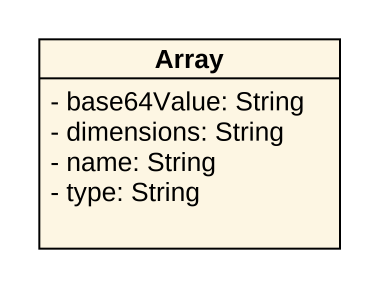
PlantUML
@startuml
hide circle
hide empty members
skinparam classAttributeIconSize 0
class Array {
  - base64Value: String
  - dimensions: String
  - name: String
  - type: String
}
@enduml
